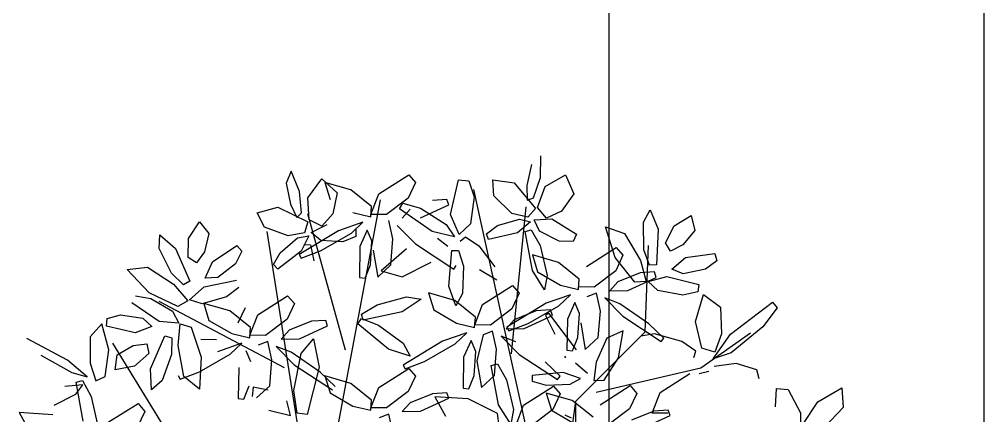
# Model space of a CAD drawing. Extents: x 8365 to 8547, y -347 to -272.
# Drawn here: x 8519.967 to 8521.51, y -310.704 to -310.07 of the extents above; entities that cross this region are included whole.
import ezdxf

# ---------------------------------------------------------------- set-up
doc = ezdxf.new("R2010")
doc.units = 0
doc.layers.get('0').update_dxf_attribs({"linetype": 'CONTINUOUS'})
doc.layers.add('1', color=7, linetype='CONTINUOUS')

msp = doc.modelspace()

# ---------------------------------------------------------------- linework, layer by layer
at = {"color": 62}
for p, q in [((8520.8007, -310.323), (8520.8014, -310.2882)), ((8520.7862, -310.3022), (8520.779, -310.3357)), ((8520.5899, -310.3188), (8520.6007, -310.3313)), ((8520.8084, -310.3376), (8520.8411, -310.3191)), ((8520.8411, -310.3191), (8520.8543, -310.3494)), ((8520.6007, -310.3313), (8520.589, -310.3561)), ((8520.6568, -310.3821), (8520.6695, -310.327)), ((8520.6695, -310.327), (8520.6859, -310.3283)), ((8520.6859, -310.3283), (8520.6949, -310.3541)), ((8520.7262, -310.3524), (8520.7247, -310.327)), ((8520.7247, -310.327), (8520.7586, -310.3318)), ((8520.7586, -310.3318), (8520.7927, -310.3726)), ((8520.779, -310.3357), (8520.7794, -310.3593)), ((8520.7896, -310.3556), (8520.8007, -310.323)), ((8520.7962, -310.371), (8520.8084, -310.3376)), ((8520.755, -310.3809), (8520.7262, -310.3524)), ((8520.8543, -310.3494), (8520.8344, -310.3772)), ((8520.5806, -310.3642), (8520.6086, -310.3724)), ((8520.6087, -310.3876), (8520.654, -310.3668)), ((8520.6509, -310.3581), (8520.6279, -310.3597)), ((8520.654, -310.3668), (8520.6509, -310.3581)), ((8520.6949, -310.3541), (8520.6887, -310.397)), ((8520.7794, -310.3593), (8520.7896, -310.3556)), ((8520.6276, -310.4094), (8520.5754, -310.3732)), ((8520.6086, -310.3724), (8520.6499, -310.3984)), ((8520.6707, -310.4144), (8520.6568, -310.3821)), ((8520.7808, -310.3866), (8520.755, -310.3809)), ((8520.7927, -310.3726), (8520.7808, -310.3866)), ((8520.8106, -310.3884), (8520.7962, -310.371)), ((8520.8344, -310.3772), (8520.8106, -310.3884)), ((8520.9656, -310.3946), (8520.9762, -310.3749)), ((8520.9762, -310.3749), (8520.9894, -310.4058)), ((8521.015, -310.4004), (8521.0422, -310.3841)), ((8521.0422, -310.3841), (8521.0477, -310.4078)), ((8520.5716, -310.3998), (8520.6006, -310.4291)), ((8520.6499, -310.3984), (8520.6631, -310.418)), ((8520.6887, -310.397), (8520.6707, -310.4144)), ((8520.7323, -310.4), (8520.767, -310.3897)), ((8520.7851, -310.3938), (8520.7638, -310.4115)), ((8520.767, -310.3897), (8520.7851, -310.3938)), ((8520.7906, -310.3908), (8520.8191, -310.3894)), ((8520.7995, -310.4088), (8520.7906, -310.3908)), ((8520.8191, -310.3894), (8520.8584, -310.4139)), ((8520.966, -310.4386), (8520.9656, -310.3946)), ((8520.6631, -310.418), (8520.6276, -310.4094)), ((8520.7147, -310.413), (8520.7323, -310.4)), ((8520.7179, -310.4223), (8520.7147, -310.413)), ((8520.7638, -310.4115), (8520.7179, -310.4223)), ((8520.7761, -310.4094), (8520.7861, -310.4067)), ((8520.788, -310.4719), (8520.7761, -310.4094)), ((8520.7861, -310.4067), (8520.8004, -310.4321)), ((8520.8309, -310.4251), (8520.7995, -310.4088)), ((8520.8584, -310.4139), (8520.8532, -310.4256)), ((8520.9202, -310.4513), (8520.9047, -310.4022)), ((8520.9047, -310.4022), (8520.9355, -310.4128)), ((8520.9355, -310.4128), (8520.9611, -310.4559)), ((8520.9894, -310.4058), (8520.9867, -310.463)), ((8521.0009, -310.4276), (8521.015, -310.4004)), ((8521.0477, -310.4078), (8521.0287, -310.4309)), ((8520.6006, -310.4291), (8520.662, -310.4696)), ((8520.6523, -310.4333), (8520.6361, -310.4208)), ((8520.6722, -310.4251), (8520.6806, -310.4181)), ((8520.6806, -310.4181), (8520.7021, -310.4323)), ((8520.8532, -310.4256), (8520.8309, -310.4251)), ((8521.0092, -310.441), (8521.0009, -310.4276)), ((8520.654, -310.4968), (8520.6587, -310.4398)), ((8520.6587, -310.4398), (8520.6697, -310.4397)), ((8520.6697, -310.4397), (8520.6774, -310.465)), ((8520.7021, -310.4323), (8520.7278, -310.4661)), ((8520.8004, -310.4321), (8520.8117, -310.4797)), ((8520.8744, -310.4654), (8520.9221, -310.4349)), ((8520.9221, -310.4349), (8520.9329, -310.4474)), ((8520.9751, -310.4636), (8520.966, -310.4386)), ((8521.0287, -310.4309), (8521.0092, -310.441)), ((8521.0329, -310.451), (8521.0797, -310.4446)), ((8521.0797, -310.4446), (8521.0829, -310.4564)), ((8520.5796, -310.4821), (8520.626, -310.4586)), ((8520.8296, -310.4589), (8520.7878, -310.4471)), ((8520.7878, -310.4471), (8520.7962, -310.4743)), ((8520.9329, -310.4474), (8520.9212, -310.4722)), ((8521.0111, -310.4696), (8521.0329, -310.451)), ((8521.0829, -310.4564), (8521.0648, -310.4698)), ((8520.662, -310.4696), (8520.666, -310.4641)), ((8520.6774, -310.465), (8520.6761, -310.5089)), ((8520.7312, -310.4873), (8520.7033, -310.471)), ((8520.8073, -310.5029), (8520.788, -310.4719)), ((8520.7962, -310.4743), (8520.8327, -310.4954)), ((8520.9867, -310.463), (8520.9751, -310.4636)), ((8520.8117, -310.4797), (8520.8073, -310.5029)), ((8520.6654, -310.5282), (8520.654, -310.4968)), ((8520.7083, -310.5263), (8520.756, -310.4958)), ((8520.756, -310.4958), (8520.7668, -310.5082)), ((8520.6097, -310.5178), (8520.5793, -310.5379)), ((8520.5864, -310.5141), (8520.6097, -310.5178)), ((8520.6635, -310.5198), (8520.6217, -310.5079)), ((8520.6217, -310.5079), (8520.6301, -310.5351)), ((8520.6967, -310.5465), (8520.6635, -310.5198)), ((8520.6761, -310.5089), (8520.6654, -310.5282)), ((8520.7668, -310.5082), (8520.7551, -310.533)), ((8520.8488, -310.5109), (8520.8099, -310.5244)), ((8520.8304, -310.5286), (8520.8488, -310.5109)), ((8520.6301, -310.5351), (8520.6666, -310.5562)), ((8520.6956, -310.559), (8520.7083, -310.5263)), ((8520.7551, -310.533), (8520.7206, -310.5592)), ((8520.8099, -310.5244), (8520.747, -310.5625)), ((8520.7941, -310.5366), (8520.7585, -310.5508)), ((8520.7812, -310.5566), (8520.8304, -310.5286)), ((8520.817, -310.5351), (8520.7941, -310.5366)), ((8520.8201, -310.5437), (8520.817, -310.5351)), ((8520.6954, -310.5629), (8520.6967, -310.5465)), ((8520.7585, -310.5508), (8520.7458, -310.565)), ((8520.7748, -310.5645), (8520.8201, -310.5437)), ((8520.8142, -310.5403), (8520.8087, -310.5441)), ((8520.8087, -310.5441), (8520.8236, -310.5737)), ((8520.8439, -310.5496), (8520.8432, -310.5994)), ((8520.6666, -310.5562), (8520.6954, -310.5629)), ((8520.7206, -310.5592), (8520.6956, -310.559)), ((8520.7243, -310.5691), (8520.7089, -310.575)), ((8520.7306, -310.598), (8520.7243, -310.5691)), ((8520.7458, -310.565), (8520.7748, -310.5645)), ((8520.747, -310.5625), (8520.7502, -310.5684)), ((8520.7502, -310.5684), (8520.7812, -310.5566)), ((8520.6827, -310.5717), (8520.6438, -310.5852)), ((8520.6643, -310.5894), (8520.6827, -310.5717)), ((8520.6898, -310.5841), (8520.6778, -310.6104)), ((8520.6972, -310.6016), (8520.6898, -310.5841)), ((8520.7089, -310.575), (8520.6991, -310.6165)), ((8520.7616, -310.5858), (8520.7377, -310.5768)), ((8520.7377, -310.5768), (8520.7667, -310.6061)), ((8520.6438, -310.5852), (8520.5809, -310.6233)), ((8520.6151, -310.6175), (8520.6643, -310.5894)), ((8520.7273, -310.64), (8520.7306, -310.598)), ((8520.8432, -310.5994), (8520.8523, -310.6004)), ((8520.6778, -310.6104), (8520.6771, -310.6603)), ((8520.6947, -310.6398), (8520.6972, -310.6016)), ((8520.7667, -310.6061), (8520.8281, -310.6465)), ((8520.5841, -310.6292), (8520.6151, -310.6175)), ((8520.5899, -310.6285), (8520.6007, -310.6409)), ((8520.6991, -310.6165), (8520.7064, -310.6593)), ((8520.722, -310.6241), (8520.732, -310.6214)), ((8520.7339, -310.6866), (8520.722, -310.6241)), ((8520.732, -310.6214), (8520.7463, -310.6468)), ((8520.8321, -310.6411), (8520.8081, -310.6181)), ((8520.6007, -310.6409), (8520.589, -310.6657)), ((8520.6862, -310.6612), (8520.6947, -310.6398)), ((8520.7064, -310.6593), (8520.7273, -310.64)), ((8520.7463, -310.6468), (8520.7576, -310.6943)), ((8520.8372, -310.6353), (8520.7876, -310.6399)), ((8520.7876, -310.6399), (8520.7876, -310.6491)), ((8520.8281, -310.6465), (8520.8321, -310.6411)), ((8520.6771, -310.6603), (8520.6862, -310.6612)), ((8520.7739, -310.6876), (8520.8216, -310.6571)), ((8520.7876, -310.6491), (8520.8098, -310.6552)), ((8520.8098, -310.6552), (8520.8481, -310.6537)), ((8520.8216, -310.6571), (8520.8324, -310.6695)), ((8520.6279, -310.6694), (8520.5924, -310.6835)), ((8520.6087, -310.6972), (8520.654, -310.6764)), ((8520.6509, -310.6678), (8520.6279, -310.6694)), ((8520.685, -310.6773), (8520.6315, -310.6743)), ((8520.6315, -310.6743), (8520.6488, -310.7048)), ((8520.654, -310.6764), (8520.6509, -310.6678)), ((8520.732, -310.7006), (8520.685, -310.6773)), ((8520.8517, -310.6801), (8520.8099, -310.6683)), ((8520.8099, -310.6683), (8520.8183, -310.6954)), ((8520.8324, -310.6695), (8520.8207, -310.6943)), ((8520.7532, -310.7176), (8520.7339, -310.6866)), ((8520.7612, -310.7203), (8520.7739, -310.6876)), ((8520.5797, -310.6977), (8520.6087, -310.6972)), ((8520.7348, -310.7208), (8520.732, -310.7006)), ((8520.7576, -310.6943), (8520.7532, -310.7176)), ((8520.8207, -310.6943), (8520.7862, -310.7205))]:
    msp.add_line(p, q, dxfattribs=at)
at = {"color": 60}
for p, q in [((8520.4019, -310.3132), (8520.3937, -310.3322)), ((8520.4154, -310.3453), (8520.4019, -310.3132)), ((8520.5422, -310.3493), (8520.5899, -310.3188)), ((8520.3937, -310.3322), (8520.4008, -310.3657)), ((8520.4284, -310.3555), (8520.4508, -310.3252)), ((8520.4508, -310.3252), (8520.4752, -310.3476)), ((8520.4974, -310.3428), (8520.4556, -310.331)), ((8520.4556, -310.331), (8520.464, -310.3582)), ((8520.4186, -310.3796), (8520.4154, -310.3453)), ((8520.4752, -310.3476), (8520.4683, -310.3811)), ((8520.5306, -310.3695), (8520.4974, -310.3428)), ((8520.5295, -310.3821), (8520.5422, -310.3493)), ((8520.4008, -310.3657), (8520.4107, -310.3871)), ((8520.4308, -310.3909), (8520.4284, -310.3555)), ((8520.589, -310.3561), (8520.5545, -310.3823)), ((8520.5754, -310.3732), (8520.5806, -310.3642)), ((8520.3476, -310.3799), (8520.3806, -310.3704)), ((8520.3593, -310.4024), (8520.3476, -310.3799)), ((8520.3806, -310.3704), (8520.4283, -310.3939)), ((8520.4107, -310.3871), (8520.4186, -310.3796)), ((8520.4683, -310.3811), (8520.4511, -310.401)), ((8520.5005, -310.3792), (8520.5293, -310.3859)), ((8520.5293, -310.3859), (8520.5306, -310.3695)), ((8520.5545, -310.3823), (8520.5295, -310.3821)), ((8520.5924, -310.3739), (8520.5797, -310.3881)), ((8520.2375, -310.4205), (8520.2549, -310.3939)), ((8520.2549, -310.3939), (8520.2702, -310.4128)), ((8520.4283, -310.3939), (8520.4231, -310.4115)), ((8520.4511, -310.401), (8520.4308, -310.3909)), ((8520.4338, -310.4113), (8520.4592, -310.3985)), ((8520.5166, -310.3948), (8520.4777, -310.4083)), ((8520.4982, -310.4124), (8520.5166, -310.3948)), ((8520.5645, -310.4211), (8520.5582, -310.3921)), ((8520.1906, -310.4369), (8520.1915, -310.4146)), ((8520.1915, -310.4146), (8520.2169, -310.4365)), ((8520.2702, -310.4128), (8520.2633, -310.4419)), ((8520.3972, -310.4167), (8520.3593, -310.4024)), ((8520.4231, -310.4115), (8520.3972, -310.4167)), ((8520.4777, -310.4083), (8520.4147, -310.4464)), ((8520.4492, -310.4241), (8520.4338, -310.4113)), ((8520.449, -310.4405), (8520.4982, -310.4124)), ((8520.5051, -310.4048), (8520.5051, -310.4177)), ((8520.5237, -310.4072), (8520.5117, -310.4335)), ((8520.5311, -310.4247), (8520.5237, -310.4072)), ((8520.2369, -310.4511), (8520.2375, -310.4205)), ((8520.3843, -310.4434), (8520.4118, -310.4199)), ((8520.4118, -310.4199), (8520.43, -310.4163)), ((8520.43, -310.4163), (8520.4177, -310.4412)), ((8520.422, -310.4301), (8520.433, -310.431)), ((8520.4846, -310.4263), (8520.4492, -310.4241)), ((8520.5051, -310.4177), (8520.4846, -310.4263)), ((8520.5286, -310.4629), (8520.5311, -310.4247)), ((8520.5612, -310.4631), (8520.5645, -310.4211)), ((8520.2102, -310.4762), (8520.1906, -310.4369)), ((8520.2169, -310.4365), (8520.2396, -310.4891)), ((8520.2633, -310.4419), (8520.2502, -310.4594)), ((8520.2758, -310.4581), (8520.3151, -310.4318)), ((8520.3231, -310.4411), (8520.3128, -310.461)), ((8520.3151, -310.4318), (8520.3231, -310.4411)), ((8520.3735, -310.4625), (8520.3843, -310.4434)), ((8520.4177, -310.4412), (8520.3802, -310.4697)), ((8520.418, -310.4523), (8520.449, -310.4405)), ((8520.433, -310.431), (8520.4383, -310.4562)), ((8520.5117, -310.4335), (8520.511, -310.4833)), ((8520.533, -310.4395), (8520.5403, -310.4824)), ((8520.5862, -310.4371), (8520.5459, -310.4724)), ((8520.2502, -310.4594), (8520.2369, -310.4511)), ((8520.2644, -310.4843), (8520.2758, -310.4581)), ((8520.3128, -310.461), (8520.2842, -310.4832)), ((8520.4147, -310.4464), (8520.418, -310.4523)), ((8520.1392, -310.4704), (8520.1716, -310.4664)), ((8520.1747, -310.5077), (8520.1392, -310.4704)), ((8520.1716, -310.4664), (8520.2134, -310.4939)), ((8520.2294, -310.4947), (8520.2102, -310.4762)), ((8520.3802, -310.4697), (8520.3735, -310.4625)), ((8520.5201, -310.4843), (8520.5286, -310.4629)), ((8520.5403, -310.4824), (8520.5612, -310.4631)), ((8520.5459, -310.4724), (8520.5796, -310.4821)), ((8520.2396, -310.4891), (8520.2294, -310.4947)), ((8520.2625, -310.4983), (8520.3141, -310.4874)), ((8520.2842, -310.4832), (8520.2644, -310.4843)), ((8520.511, -310.4833), (8520.5201, -310.4843)), ((8520.2204, -310.5293), (8520.1747, -310.5077)), ((8520.2134, -310.4939), (8520.2364, -310.5203)), ((8520.2389, -310.5191), (8520.2625, -310.4983)), ((8520.318, -310.499), (8520.2984, -310.5142)), ((8520.1528, -310.5127), (8520.1773, -310.5165)), ((8520.1773, -310.5165), (8520.212, -310.5372)), ((8520.2364, -310.5203), (8520.2204, -310.5293)), ((8520.2595, -310.5251), (8520.2389, -310.5191)), ((8520.2984, -310.5142), (8520.2595, -310.5251)), ((8520.3484, -310.5429), (8520.3961, -310.5124)), ((8520.3961, -310.5124), (8520.4069, -310.5248)), ((8520.5392, -310.5267), (8520.5864, -310.5141)), ((8520.1904, -310.5534), (8520.147, -310.5235)), ((8520.212, -310.5372), (8520.2218, -310.5562)), ((8520.3036, -310.5363), (8520.2618, -310.5245)), ((8520.2618, -310.5245), (8520.2702, -310.5517)), ((8520.3368, -310.563), (8520.3036, -310.5363)), ((8520.3283, -310.5316), (8520.3166, -310.5564)), ((8520.4069, -310.5248), (8520.3952, -310.5496)), ((8520.5142, -310.5416), (8520.5392, -310.5267)), ((8520.5793, -310.5379), (8520.5172, -310.5515)), ((8520.106, -310.561), (8520.1072, -310.5488)), ((8520.1072, -310.5488), (8520.1288, -310.5426)), ((8520.1288, -310.5426), (8520.1645, -310.5481)), ((8520.1645, -310.5481), (8520.179, -310.5617)), ((8520.2218, -310.5562), (8520.1904, -310.5534)), ((8520.2702, -310.5517), (8520.3067, -310.5728)), ((8520.3358, -310.5756), (8520.3484, -310.5429)), ((8520.3952, -310.5496), (8520.3608, -310.5758)), ((8520.4342, -310.5532), (8520.3986, -310.5674)), ((8520.4571, -310.5517), (8520.4342, -310.5532)), ((8520.4602, -310.5603), (8520.4571, -310.5517)), ((8520.5085, -310.5573), (8520.5144, -310.5488)), ((8520.5172, -310.5515), (8520.5142, -310.5416)), ((8520.5144, -310.5488), (8520.5417, -310.5592)), ((8520.099, -310.5571), (8520.0799, -310.5782)), ((8520.1101, -310.5991), (8520.099, -310.5571)), ((8520.1521, -310.5714), (8520.106, -310.561)), ((8520.179, -310.5617), (8520.1521, -310.5714)), ((8520.221, -310.592), (8520.2244, -310.5572)), ((8520.2244, -310.5572), (8520.2419, -310.5626)), ((8520.2419, -310.5626), (8520.2577, -310.6107)), ((8520.3355, -310.5795), (8520.3368, -310.563)), ((8520.3986, -310.5674), (8520.3859, -310.5816)), ((8520.4149, -310.5811), (8520.4602, -310.5603)), ((8520.5576, -310.5976), (8520.5085, -310.5573)), ((8520.5417, -310.5592), (8520.5808, -310.5884)), ((8520.0437, -310.6156), (8519.9789, -310.5808)), ((8520.0799, -310.5782), (8520.0803, -310.6203)), ((8520.1769, -310.629), (8520.1995, -310.5764)), ((8520.1995, -310.5764), (8520.2106, -310.5799)), ((8520.2106, -310.5799), (8520.2104, -310.6065)), ((8520.2821, -310.5826), (8520.2572, -310.5824)), ((8520.3067, -310.5728), (8520.3355, -310.5795)), ((8520.3608, -310.5758), (8520.3358, -310.5756)), ((8520.3859, -310.5816), (8520.4149, -310.5811)), ((8520.418, -310.6049), (8520.4377, -310.5814)), ((8520.4377, -310.5814), (8520.4468, -310.6265)), ((8520.1041, -310.6413), (8520.1101, -310.5991)), ((8520.1231, -310.6067), (8520.149, -310.5917)), ((8520.149, -310.5917), (8520.1707, -310.5891)), ((8520.1707, -310.5891), (8520.1738, -310.6045)), ((8520.2299, -310.6413), (8520.221, -310.592)), ((8520.3228, -310.5883), (8520.2839, -310.6018)), ((8520.3044, -310.606), (8520.3228, -310.5883)), ((8520.3644, -310.5857), (8520.349, -310.5915)), ((8520.3707, -310.6146), (8520.3644, -310.5857)), ((8520.4017, -310.6024), (8520.3778, -310.5934)), ((8520.3778, -310.5934), (8520.4068, -310.6226)), ((8520.5924, -310.609), (8520.5576, -310.5976)), ((8520.5808, -310.5884), (8520.5924, -310.609)), ((8520.0014, -310.6073), (8520.0506, -310.6353)), ((8520.0752, -310.6421), (8520.0437, -310.6156)), ((8520.1199, -310.6308), (8520.1231, -310.6067)), ((8520.1738, -310.6045), (8520.1512, -310.6251)), ((8520.2104, -310.6065), (8520.1953, -310.6478)), ((8520.2577, -310.6107), (8520.2551, -310.662)), ((8520.2552, -310.634), (8520.3044, -310.606)), ((8520.3373, -310.6182), (8520.3299, -310.6007)), ((8520.3674, -310.6566), (8520.3707, -310.6146)), ((8520.4482, -310.6347), (8520.4017, -310.6024)), ((8520.4063, -310.664), (8520.418, -310.6049)), ((8520.8393, -310.6089), (8520.8409, -310.6118)), ((8520.0803, -310.6203), (8520.0893, -310.6486)), ((8520.1512, -310.6251), (8520.1199, -310.6308)), ((8520.1785, -310.6626), (8520.1769, -310.629)), ((8520.3179, -310.627), (8520.3172, -310.6769)), ((8520.4068, -310.6226), (8520.4682, -310.6631)), ((8520.4468, -310.6265), (8520.4272, -310.7025)), ((8520.5422, -310.659), (8520.5899, -310.6285)), ((8520.5809, -310.6233), (8520.5841, -310.6292)), ((8520.0506, -310.6353), (8520.0752, -310.6421)), ((8520.0893, -310.6486), (8520.1041, -310.6413)), ((8520.221, -310.6399), (8520.2242, -310.6458)), ((8520.2242, -310.6458), (8520.2552, -310.634)), ((8520.2551, -310.662), (8520.2299, -310.6413)), ((8520.4722, -310.6577), (8520.4482, -310.6347)), ((8520.4974, -310.6525), (8520.4556, -310.6406)), ((8520.4556, -310.6406), (8520.464, -310.6678)), ((8520.0682, -310.6546), (8520.0394, -310.6576)), ((8520.0569, -310.6698), (8520.0682, -310.6546)), ((8520.0579, -310.6504), (8520.0679, -310.6478)), ((8520.0689, -310.713), (8520.0579, -310.6504)), ((8520.0679, -310.6478), (8520.0818, -310.6734)), ((8520.1953, -310.6478), (8520.1785, -310.6626)), ((8520.3263, -310.6778), (8520.3348, -310.6564)), ((8520.3411, -310.6588), (8520.3394, -310.6733)), ((8520.365, -310.6634), (8520.3411, -310.6588)), ((8520.3465, -310.6759), (8520.3674, -310.6566)), ((8520.5306, -310.6792), (8520.4974, -310.6525)), ((8520.5295, -310.6917), (8520.5422, -310.659)), ((8520.0227, -310.6872), (8520.0569, -310.6698)), ((8520.0818, -310.6734), (8520.0925, -310.7211)), ((8520.3172, -310.6769), (8520.3263, -310.6778)), ((8520.4115, -310.7001), (8520.4063, -310.664)), ((8520.464, -310.6678), (8520.5005, -310.6889)), ((8520.589, -310.6657), (8520.5545, -310.6919)), ((8520.1089, -310.7146), (8520.157, -310.6847)), ((8520.157, -310.6847), (8520.1676, -310.6973)), ((8520.4007, -310.7039), (8520.3947, -310.6803)), ((8520.5005, -310.6889), (8520.5293, -310.6956)), ((8520.5293, -310.6956), (8520.5306, -310.6792)), ((8520.5545, -310.6919), (8520.5295, -310.6917)), ((8520.5924, -310.6835), (8520.5797, -310.6977)), ((8520.0201, -310.7031), (8519.9667, -310.6993)), ((8519.9667, -310.6993), (8519.9836, -310.7301)), ((8520.1676, -310.6973), (8520.1556, -310.722)), ((8520.3662, -310.6953), (8520.4007, -310.7039)), ((8520.4272, -310.7025), (8520.4115, -310.7001)), ((8520.5582, -310.7018), (8520.5428, -310.7077)), ((8520.5645, -310.7307), (8520.5582, -310.7018)), ((8520.8506, -310.7084), (8520.8405, -310.7035))]:
    msp.add_line(p, q, dxfattribs=at)
at = {"color": 44}
for p, q in [((8520.8013, -310.8289), (8520.6941, -310.3423)), ((8520.4657, -310.7786), (8520.545, -310.3591)), ((8520.489, -310.5996), (8520.4285, -310.3815)), ((8520.7547, -310.6052), (8520.778, -310.3703)), ((8520.4145, -310.7338), (8520.3632, -310.4094)), ((8520.9685, -310.5701), (8520.9738, -310.4318)), ((8520.3912, -310.6276), (8520.1908, -310.5213)), ((8520.8576, -310.681), (8520.9685, -310.5701)), ((8520.2094, -310.7394), (8520.1162, -310.5884)), ((8520.8899, -310.6667), (8521.0577, -310.6276)), ((8520.8433, -310.7842), (8520.8576, -310.681)), ((8520.8576, -310.7919), (8520.8576, -310.681))]:
    msp.add_line(p, q, dxfattribs=at)
at = {"color": 64}
for p, q in [((8520.8628, -310.4856), (8520.8296, -310.4589)), ((8520.9519, -310.4907), (8520.9202, -310.4513)), ((8520.9611, -310.4559), (8520.9702, -310.4896)), ((8520.9212, -310.4722), (8520.8867, -310.4984)), ((8520.9602, -310.4758), (8520.9246, -310.49)), ((8520.9831, -310.4743), (8520.9602, -310.4758)), ((8520.9862, -310.4829), (8520.9831, -310.4743)), ((8521.0294, -310.4773), (8521.0111, -310.4696)), ((8521.0648, -310.4698), (8521.0294, -310.4773)), ((8520.8615, -310.5021), (8520.8628, -310.4856)), ((8520.9246, -310.49), (8520.9119, -310.5042)), ((8520.9409, -310.5037), (8520.9862, -310.4829)), ((8520.9702, -310.4896), (8520.9519, -310.4907)), ((8520.973, -310.4897), (8521.0033, -310.4813)), ((8520.9888, -310.5041), (8520.973, -310.4897)), ((8521.0033, -310.4813), (8521.0544, -310.4941)), ((8520.8327, -310.4954), (8520.8615, -310.5021)), ((8520.8867, -310.4984), (8520.8618, -310.4982)), ((8520.9119, -310.5042), (8520.9409, -310.5037)), ((8521.0286, -310.5113), (8520.9888, -310.5041)), ((8521.0528, -310.5062), (8521.0286, -310.5113)), ((8521.0544, -310.4941), (8521.0528, -310.5062)), ((8520.8559, -310.5233), (8520.8439, -310.5496)), ((8520.8633, -310.5408), (8520.8559, -310.5233)), ((8520.8904, -310.5083), (8520.875, -310.5141)), ((8520.8967, -310.5372), (8520.8904, -310.5083)), ((8520.9277, -310.525), (8520.9038, -310.5159)), ((8520.9038, -310.5159), (8520.9328, -310.5452)), ((8521.0487, -310.5537), (8521.0619, -310.5105)), ((8521.0619, -310.5105), (8521.0892, -310.5307)), ((8521.1048, -310.574), (8521.1722, -310.5226)), ((8521.1722, -310.5226), (8521.1799, -310.5314)), ((8520.8934, -310.5792), (8520.8967, -310.5372)), ((8520.9742, -310.5573), (8520.9277, -310.525)), ((8521.0892, -310.5307), (8521.0907, -310.5735)), ((8521.1799, -310.5314), (8521.1566, -310.5621)), ((8520.8587, -310.5989), (8520.8142, -310.5403)), ((8520.8608, -310.579), (8520.8633, -310.5408)), ((8520.9328, -310.5452), (8520.9942, -310.5857)), ((8521.0591, -310.5962), (8521.0487, -310.5537)), ((8520.8652, -310.5556), (8520.8725, -310.5985)), ((8520.9333, -310.5687), (8520.9071, -310.58)), ((8520.9259, -310.6116), (8520.9333, -310.5687)), ((8520.9982, -310.5803), (8520.9742, -310.5573)), ((8521.1566, -310.5621), (8521.1063, -310.6036)), ((8520.8523, -310.6004), (8520.8608, -310.579)), ((8520.8725, -310.5985), (8520.8934, -310.5792)), ((8520.9071, -310.58), (8520.89, -310.6185)), ((8520.9835, -310.573), (8520.9613, -310.5772)), ((8521.027, -310.5856), (8520.9835, -310.573)), ((8520.9942, -310.5857), (8520.9982, -310.5803)), ((8521.0577, -310.6276), (8521.1369, -310.5716)), ((8521.0773, -310.6135), (8521.1048, -310.574)), ((8521.0907, -310.5735), (8521.0799, -310.6026)), ((8521.0496, -310.6009), (8521.027, -310.5856)), ((8521.0799, -310.6026), (8521.0591, -310.5962)), ((8520.9028, -310.6474), (8520.9259, -310.6116)), ((8521.0461, -310.6113), (8521.0496, -310.6009)), ((8521.1063, -310.6036), (8521.0773, -310.6135)), ((8520.8567, -310.6197), (8520.8763, -310.6361)), ((8520.89, -310.6185), (8520.8864, -310.6479)), ((8521.1139, -310.6207), (8521.0787, -310.6256)), ((8521.147, -310.6311), (8521.1139, -310.6207)), ((8521.1509, -310.6452), (8521.147, -310.6311)), ((8520.8647, -310.6445), (8520.8372, -310.6353)), ((8520.8481, -310.6537), (8520.8647, -310.6445)), ((8520.9923, -310.6673), (8521.04, -310.6368)), ((8521.0547, -310.6368), (8521.0701, -310.6331)), ((8520.8864, -310.6479), (8520.9028, -310.6474)), ((8520.8965, -310.6866), (8520.9442, -310.6561)), ((8520.9442, -310.6561), (8520.955, -310.6686)), ((8521.1768, -310.6903), (8521.1785, -310.6606)), ((8521.1785, -310.6606), (8521.1975, -310.6621)), ((8521.1975, -310.6621), (8521.2169, -310.6996)), ((8521.2446, -310.6819), (8521.2834, -310.6598)), ((8521.2834, -310.6598), (8521.2853, -310.691)), ((8520.955, -310.6686), (8520.9434, -310.6934)), ((8520.9796, -310.7), (8520.9923, -310.6673)), ((8520.885, -310.7068), (8520.8517, -310.6801)), ((8521.2206, -310.7181), (8521.2446, -310.6819)), ((8521.2853, -310.691), (8521.2558, -310.7219)), ((8520.8183, -310.6954), (8520.8548, -310.7165)), ((8520.9434, -310.6934), (8520.9089, -310.7196)), ((8520.9823, -310.697), (8520.9467, -310.7112)), ((8520.963, -310.7249), (8521.0083, -310.7041)), ((8521.0046, -310.7002), (8520.9796, -310.7)), ((8521.0053, -310.6954), (8520.9823, -310.697)), ((8521.0083, -310.7041), (8521.0053, -310.6954))]:
    msp.add_line(p, q, dxfattribs=at)
at = {"color": 66}
msp.add_line((8521.2169, -310.6996), (8521.2168, -310.743), dxfattribs=at)
at = {"layer": '1', "color": 1, "linetype": 'CONTINUOUS'}
for p, q in [((8521.5102, -306.2757), (8521.5102, -321.5899)), ((8520.9102, -306.4365), (8520.9102, -321.4291))]:
    msp.add_line(p, q, dxfattribs=at)

doc.saveas('drawing.dxf')
